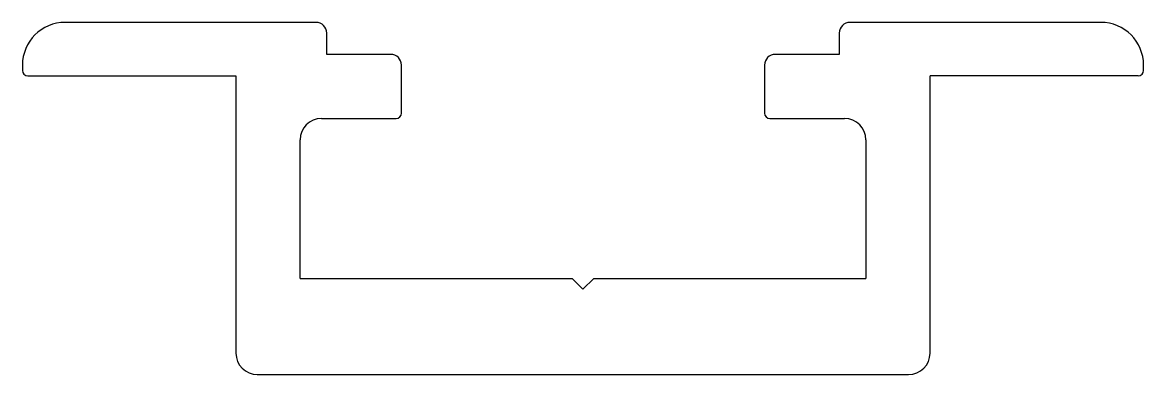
# Model space of a CAD drawing. Extents: x 2400.1 to 2452.6, y 1286.1 to 1302.6.
import ezdxf

# ---------------------------------------------------------------- set-up
doc = ezdxf.new("R2010")
doc.units = 0
doc.layers.get('0').update_dxf_attribs({"linetype": 'CONTINUOUS'})

msp = doc.modelspace()

# ---------------------------------------------------------------- linework, layer by layer
for p, q in [((2413.801, 1302.563), (2402.051, 1302.563)), ((2450.551, 1302.563), (2438.801, 1302.563)), ((2414.301, 1301.063), (2414.301, 1302.063)), ((2438.301, 1302.063), (2438.301, 1301.063)), ((2417.301, 1301.063), (2414.301, 1301.063)), ((2438.301, 1301.063), (2435.301, 1301.063)), ((2400.051, 1300.563), (2400.051, 1300.313)), ((2417.801, 1298.313), (2417.801, 1300.563)), ((2434.801, 1300.563), (2434.801, 1298.313)), ((2452.551, 1300.313), (2452.551, 1300.563)), ((2400.301, 1300.063), (2410.051, 1300.063)), ((2410.051, 1300.063), (2410.051, 1287.063)), ((2442.551, 1287.063), (2442.551, 1300.063)), ((2452.301, 1300.063), (2442.551, 1300.063)), ((2414.051, 1298.063), (2417.551, 1298.063)), ((2435.051, 1298.063), (2438.551, 1298.063)), ((2413.051, 1290.563), (2413.051, 1297.063)), ((2439.551, 1297.063), (2439.551, 1290.563)), ((2413.051, 1290.563), (2425.801, 1290.563)), ((2426.301, 1290.063), (2425.801, 1290.563)), ((2426.801, 1290.563), (2426.301, 1290.063)), ((2426.801, 1290.563), (2439.551, 1290.563)), ((2411.051, 1286.063), (2441.551, 1286.063))]:
    msp.add_line(p, q)
for centre, radius, start, end in [((2402.051, 1300.563), 2, 90, 180), ((2413.801, 1302.063), 0.5, 0, 90), ((2438.801, 1302.063), 0.5, 90, 180), ((2450.551, 1300.563), 2, 0, 90), ((2417.301, 1300.563), 0.5, 0, 90), ((2435.301, 1300.563), 0.5, 90, 180), ((2400.301, 1300.313), 0.25, 180, 270), ((2452.301, 1300.313), 0.25, 270, 0), ((2414.051, 1297.063), 1, 90, 180), ((2417.551, 1298.313), 0.25, 270, 0), ((2435.051, 1298.313), 0.25, 180, 270), ((2438.551, 1297.063), 1, 0, 90), ((2411.051, 1287.063), 1, 180, 270), ((2441.551, 1287.063), 1, 270, 0)]:
    msp.add_arc(centre, radius, start, end)

doc.saveas('drawing.dxf')
